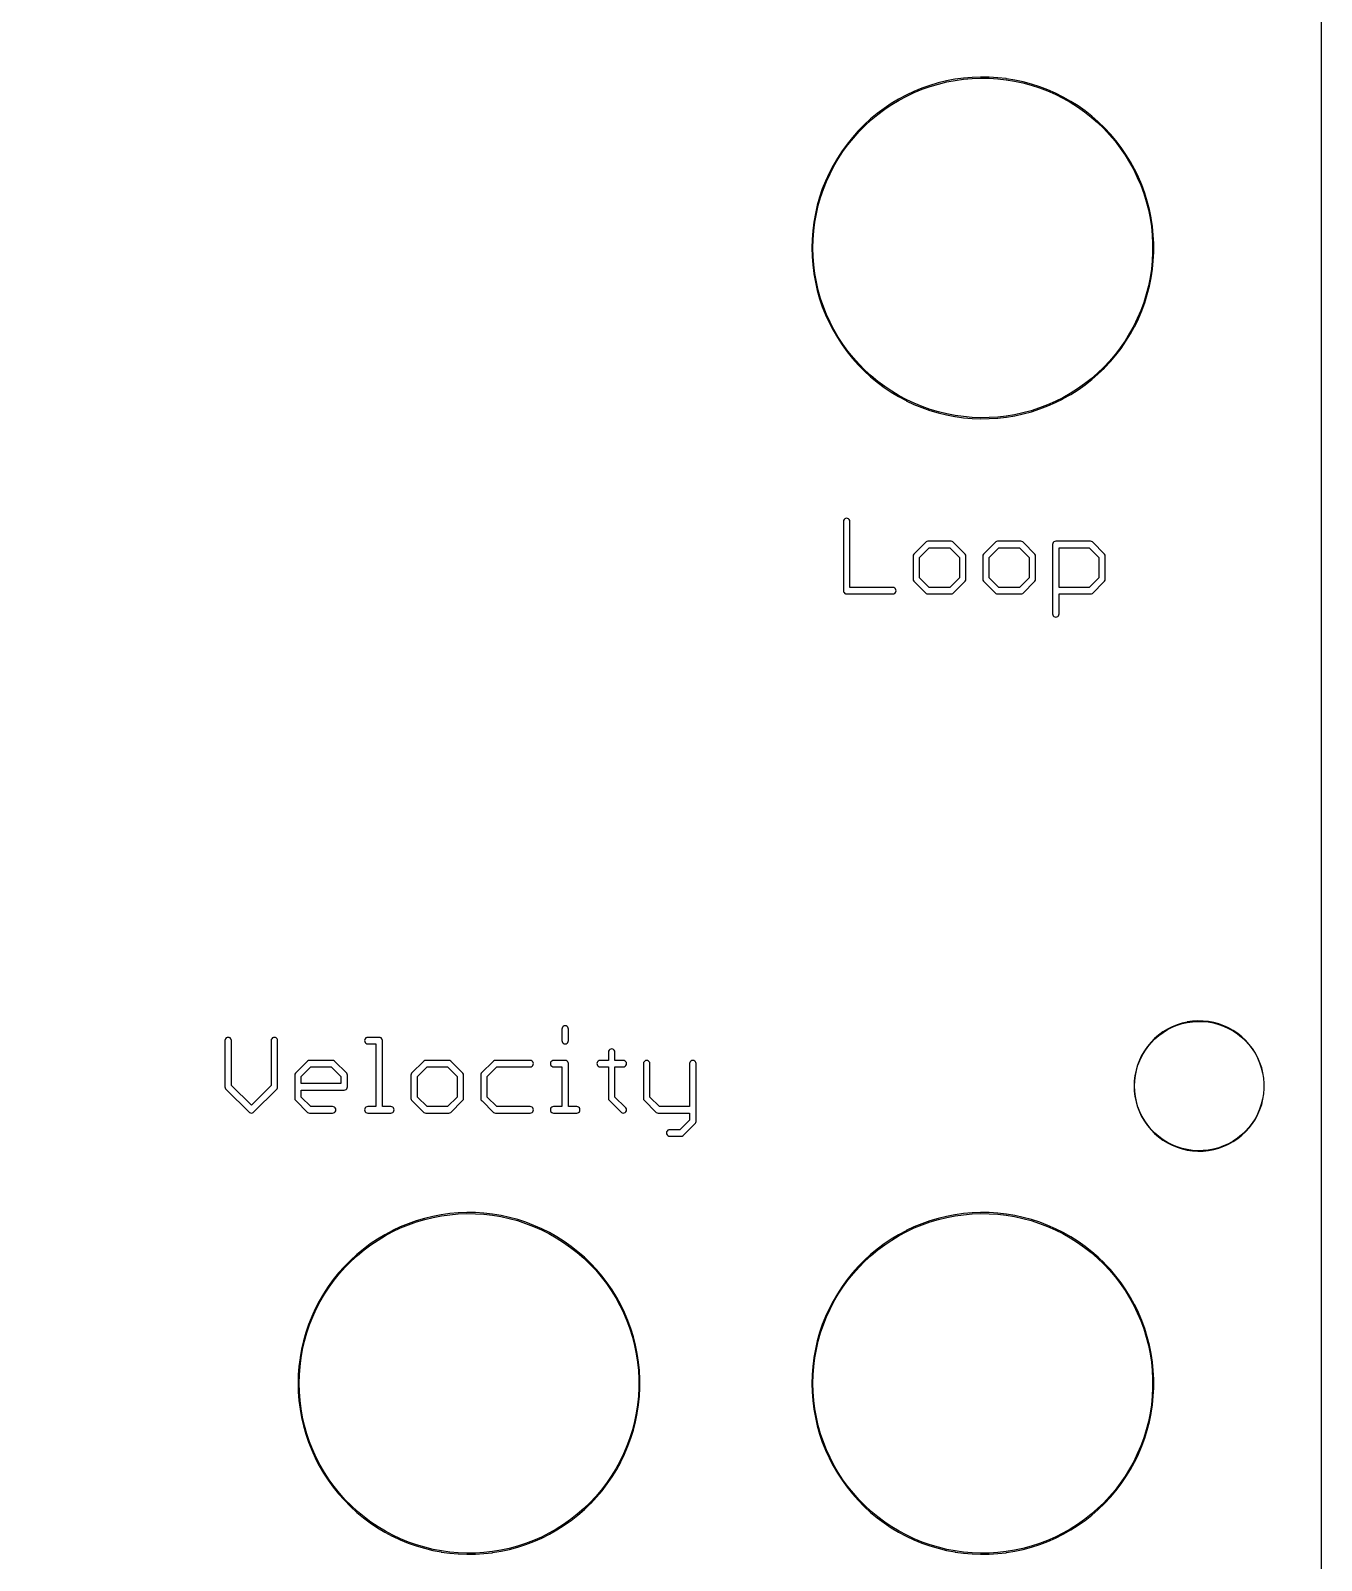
# Model space of a CAD drawing. Extents: x 7 to 68, y 0 to 129.
# Drawn here: x 37.59 to 67.9, y 31.29 to 67.22 of the extents above; entities that cross this region are included whole.
import ezdxf

# ---------------------------------------------------------------- set-up
doc = ezdxf.new("R2010")
doc.units = 0

msp = doc.modelspace()

# ---------------------------------------------------------------- linework, layer by layer
at = {"color": 5, "true_color": 0x0000ff}
msp.add_polyline3d([(67.89673, 0.3175, 0), (67.89673, 128.81863, 0), (7.27709, 128.81863, 0), (7.27709, 0.3175, 0), (67.89673, 0.3175, 0)], close=True, dxfattribs=at)
at = {"color": 34, "true_color": 0x008000}
for points in [[(7.2771, 0.3175, 0), (67.89674, 0.3175, 0), (67.89674, 128.81864, 0), (7.2771, 128.81864, 0), (7.2771, 0.3175, 0)], [(59.69508, 66.12381, 0), (59.49441, 66.10603, 0), (59.29629, 66.07809, 0), (59.29237, 66.07747, 0), (59.09425, 66.03937, 0), (58.89867, 65.99111, 0), (58.70563, 65.93523, 0), (58.51767, 65.86919, 0), (58.32971, 65.79299, 0), (58.14937, 65.70663, 0), (58.14583, 65.70483, 0), (57.96803, 65.61085, 0), (57.79531, 65.50671, 0), (57.62767, 65.39494, 0), (57.46765, 65.27303, 0), (57.31271, 65.14603, 0), (57.16285, 65.00887, 0), (57.16004, 65.00606, 0), (57.02034, 64.86382, 0), (56.88572, 64.71396, 0), (56.75872, 64.55647, 0), (56.64188, 64.39391, 0), (56.53266, 64.22628, 0), (56.43106, 64.05356, 0), (56.33708, 63.87322, 0), (56.33528, 63.86968, 0), (56.254, 63.6868, 0), (56.1778, 63.50138, 0), (56.1143, 63.31088, 0), (56.05842, 63.11784, 0), (56.01524, 62.92226, 0), (55.97968, 62.72414, 0), (55.97906, 62.72022, 0), (55.95365, 62.51955, 0), (55.93841, 62.3189, 0), (55.93333, 62.11824, 0), (55.93841, 61.91757, 0), (55.95365, 61.71692, 0), (55.97906, 61.51626, 0), (55.97968, 61.51233, 0), (56.01524, 61.31421, 0), (56.05842, 61.11863, 0), (56.1143, 60.92559, 0), (56.1778, 60.73509, 0), (56.254, 60.54967, 0), (56.33528, 60.36679, 0), (56.33708, 60.36325, 0), (56.43106, 60.18291, 0), (56.53266, 60.01019, 0), (56.64188, 59.84255, 0), (56.75872, 59.67999, 0), (56.88572, 59.52251, 0), (57.02034, 59.37265, 0), (57.16004, 59.23041, 0), (57.16285, 59.2276, 0), (57.31271, 59.09044, 0), (57.46765, 58.96344, 0), (57.62767, 58.84152, 0), (57.79531, 58.72976, 0), (57.96803, 58.62562, 0), (58.14583, 58.53164, 0), (58.14937, 58.52984, 0), (58.32971, 58.44348, 0), (58.51767, 58.36728, 0), (58.70563, 58.30124, 0), (58.89867, 58.24536, 0), (59.09425, 58.1971, 0), (59.29237, 58.159, 0), (59.29629, 58.15837, 0), (59.49441, 58.13043, 0), (59.69508, 58.11266, 0), (59.89574, 58.10504, 0), (60.0964, 58.10757, 0), (60.29705, 58.12027, 0), (60.49772, 58.14314, 0), (60.50164, 58.14376, 0), (60.69976, 58.17678, 0), (60.89534, 58.21996, 0), (61.09092, 58.27076, 0), (61.28142, 58.33426, 0), (61.46938, 58.40538, 0), (61.6548, 58.48666, 0), (61.8326, 58.57556, 0), (61.83614, 58.57736, 0), (62.0114, 58.67642, 0), (62.18158, 58.78564, 0), (62.34668, 58.90248, 0), (62.50416, 59.0244, 0), (62.65656, 59.15648, 0), (62.80134, 59.29618, 0), (62.80415, 59.29899, 0), (62.94131, 59.44631, 0), (63.07085, 59.59871, 0), (63.19277, 59.75873, 0), (63.30707, 59.92383, 0), (63.41375, 60.09655, 0), (63.51027, 60.27181, 0), (63.51207, 60.27535, 0), (63.59843, 60.45569, 0), (63.67717, 60.64111, 0), (63.74829, 60.83161, 0), (63.80671, 61.02211, 0), (63.85751, 61.21769, 0), (63.89815, 61.41327, 0), (63.89878, 61.4172, 0), (63.92926, 61.61785, 0), (63.94958, 61.81598, 0), (63.95974, 62.01664, 0), (63.95974, 62.21984, 0), (63.94958, 62.4205, 0), (63.92926, 62.61862, 0), (63.89878, 62.81927, 0), (63.89815, 62.8232, 0), (63.85751, 63.01878, 0), (63.80671, 63.21436, 0), (63.74829, 63.40486, 0), (63.67717, 63.59536, 0), (63.59843, 63.78078, 0), (63.51207, 63.96112, 0), (63.51027, 63.96466, 0), (63.41375, 64.13992, 0), (63.30707, 64.31264, 0), (63.19277, 64.47774, 0), (63.07085, 64.63776, 0), (62.94131, 64.79016, 0), (62.80415, 64.93747, 0), (62.80134, 64.94029, 0), (62.65656, 65.07998, 0), (62.50416, 65.21207, 0), (62.34668, 65.33399, 0), (62.18158, 65.45083, 0), (62.0114, 65.56005, 0), (61.83614, 65.65911, 0), (61.8326, 65.66091, 0), (61.6548, 65.74981, 0), (61.46938, 65.83109, 0), (61.28142, 65.90221, 0), (61.09092, 65.96571, 0), (60.89534, 66.01651, 0), (60.69976, 66.05969, 0), (60.50164, 66.09271, 0), (60.49772, 66.09332, 0), (60.29705, 66.11619, 0), (60.0964, 66.1289, 0), (59.89574, 66.13144, 0), (59.69508, 66.12381, 0)], [(60.29705, 58.14568, 0), (60.0964, 58.13298, 0), (59.89574, 58.13044, 0), (59.69508, 58.13806, 0), (59.49441, 58.15584, 0), (59.29874, 58.18343, 0), (59.1021, 58.22125, 0), (58.90652, 58.26951, 0), (58.71348, 58.32539, 0), (58.52552, 58.39143, 0), (58.33756, 58.46763, 0), (58.15865, 58.5533, 0), (57.98296, 58.64617, 0), (57.81024, 58.75031, 0), (57.6426, 58.86207, 0), (57.48258, 58.98399, 0), (57.32764, 59.11099, 0), (57.17828, 59.2477, 0), (57.04089, 59.38758, 0), (56.90627, 59.53744, 0), (56.77927, 59.69492, 0), (56.66243, 59.85748, 0), (56.55321, 60.02512, 0), (56.45161, 60.19784, 0), (56.35917, 60.37522, 0), (56.27815, 60.55752, 0), (56.20195, 60.74294, 0), (56.13845, 60.93344, 0), (56.08257, 61.12648, 0), (56.03939, 61.32206, 0), (56.00428, 61.51765, 0), (55.97906, 61.71692, 0), (55.96382, 61.91757, 0), (55.95874, 62.11824, 0), (55.96382, 62.3189, 0), (55.97906, 62.51955, 0), (56.00428, 62.7188, 0), (56.03939, 62.91441, 0), (56.08257, 63.10999, 0), (56.13845, 63.30303, 0), (56.20195, 63.49353, 0), (56.27815, 63.67895, 0), (56.35917, 63.86125, 0), (56.45161, 64.03863, 0), (56.55321, 64.21135, 0), (56.66243, 64.37899, 0), (56.77927, 64.54155, 0), (56.90627, 64.69902, 0), (57.04089, 64.84889, 0), (57.17828, 64.98877, 0), (57.32764, 65.12548, 0), (57.48258, 65.25248, 0), (57.6426, 65.37439, 0), (57.81024, 65.48616, 0), (57.98296, 65.5903, 0), (58.15865, 65.68317, 0), (58.33756, 65.76884, 0), (58.52552, 65.84504, 0), (58.71348, 65.91108, 0), (58.90652, 65.96696, 0), (59.1021, 66.01522, 0), (59.29894, 66.05307, 0), (59.49441, 66.08064, 0), (59.69508, 66.09841, 0), (59.89574, 66.10603, 0), (60.0964, 66.1035, 0), (60.29705, 66.0908, 0), (60.49725, 66.06798, 0), (60.69191, 66.03554, 0), (60.88749, 65.99236, 0), (61.08307, 65.94156, 0), (61.27357, 65.87806, 0), (61.46153, 65.80694, 0), (61.64695, 65.72566, 0), (61.82182, 65.63821, 0), (61.99647, 65.5395, 0), (62.16665, 65.43028, 0), (62.33175, 65.31344, 0), (62.48923, 65.19152, 0), (62.64163, 65.05943, 0), (62.7845, 64.92158, 0), (62.92076, 64.77522, 0), (63.0503, 64.62282, 0), (63.17222, 64.46281, 0), (63.28652, 64.2977, 0), (63.3932, 64.12499, 0), (63.48892, 63.95119, 0), (63.57428, 63.77293, 0), (63.65302, 63.58751, 0), (63.72414, 63.39701, 0), (63.78256, 63.20651, 0), (63.83336, 63.01093, 0), (63.87391, 62.81579, 0), (63.90385, 62.61862, 0), (63.92417, 62.4205, 0), (63.93433, 62.21984, 0), (63.93433, 62.01664, 0), (63.92417, 61.81598, 0), (63.90385, 61.61785, 0), (63.87391, 61.42068, 0), (63.83336, 61.22554, 0), (63.78256, 61.02996, 0), (63.72414, 60.83946, 0), (63.65302, 60.64896, 0), (63.57428, 60.46354, 0), (63.48892, 60.28528, 0), (63.3932, 60.11148, 0), (63.28652, 59.93876, 0), (63.17222, 59.77366, 0), (63.0503, 59.61364, 0), (62.92076, 59.46124, 0), (62.7845, 59.31489, 0), (62.64163, 59.17703, 0), (62.48923, 59.04495, 0), (62.33175, 58.92303, 0), (62.16665, 58.80619, 0), (61.99647, 58.69697, 0), (61.82167, 58.59817, 0), (61.64695, 58.51081, 0), (61.46153, 58.42953, 0), (61.27357, 58.35841, 0), (61.08307, 58.29491, 0), (60.88749, 58.24411, 0), (60.69191, 58.20093, 0), (60.49725, 58.16849, 0), (60.29705, 58.14568, 0)], [(57.83326, 53.99024, 0), (57.8568, 53.99396, 0), (57.87804, 54.00479, 0), (57.8949, 54.02165, 0), (57.90573, 54.04289, 0), (57.90946, 54.06644, 0), (57.90573, 54.08998, 0), (57.8949, 54.11122, 0), (57.87804, 54.12808, 0), (57.8568, 54.13891, 0), (57.83326, 54.14264, 0), (56.82487, 54.14264, 0), (56.82487, 55.69204, 0), (56.82115, 55.71558, 0), (56.81032, 55.73682, 0), (56.79346, 55.75368, 0), (56.77222, 55.76451, 0), (56.74867, 55.76824, 0), (56.72513, 55.76451, 0), (56.70389, 55.75368, 0), (56.68703, 55.73682, 0), (56.6762, 55.71558, 0), (56.67247, 55.69204, 0), (56.67247, 54.06644, 0), (56.6762, 54.04289, 0), (56.68703, 54.02165, 0), (56.70389, 54.00479, 0), (56.72513, 53.99396, 0), (56.74867, 53.99024, 0), (57.83326, 53.99024, 0)], [(58.65876, 55.22722, 0), (58.63521, 55.22349, 0), (58.61397, 55.21266, 0), (58.32533, 54.92402, 0), (58.3145, 54.90278, 0), (58.31078, 54.87924, 0), (58.31078, 54.33568, 0), (58.3145, 54.31213, 0), (58.32533, 54.29089, 0), (58.34219, 54.27403, 0), (58.61397, 54.00479, 0), (58.63521, 53.99396, 0), (58.65876, 53.99024, 0), (59.19978, 53.99024, 0), (59.22332, 53.99396, 0), (59.24456, 54.00479, 0), (59.51634, 54.27403, 0), (59.5332, 54.29089, 0), (59.54403, 54.31213, 0), (59.54776, 54.33568, 0), (59.54776, 54.87924, 0), (59.54403, 54.90278, 0), (59.5332, 54.92402, 0), (59.24456, 55.21266, 0), (59.22332, 55.22349, 0), (59.19978, 55.22722, 0), (58.65876, 55.22722, 0)], [(59.16969, 54.14264, 0), (58.68884, 54.14264, 0), (58.46318, 54.36619, 0), (58.46318, 54.84901, 0), (58.68899, 55.07482, 0), (59.16954, 55.07482, 0), (59.39536, 54.849, 0), (59.39536, 54.3662, 0), (59.16969, 54.14264, 0)], [(61.16896, 54.29089, 0), (61.17979, 54.31213, 0), (61.18352, 54.33568, 0), (61.18352, 54.87924, 0), (61.17979, 54.90278, 0), (61.16896, 54.92402, 0), (60.89972, 55.1958, 0), (60.88286, 55.21266, 0), (60.86162, 55.22349, 0), (60.83808, 55.22722, 0), (60.29452, 55.22722, 0), (60.27097, 55.22349, 0), (60.24973, 55.21266, 0), (59.96109, 54.92402, 0), (59.95026, 54.90278, 0), (59.94654, 54.87924, 0), (59.94654, 54.33568, 0), (59.95026, 54.31213, 0), (59.96109, 54.29089, 0), (59.97795, 54.27403, 0), (60.24973, 54.00479, 0), (60.27097, 53.99396, 0), (60.29452, 53.99024, 0), (60.83808, 53.99024, 0), (60.86162, 53.99396, 0), (60.88286, 54.00479, 0), (61.16896, 54.29089, 0)], [(60.80785, 54.14264, 0), (60.3246, 54.14264, 0), (60.09894, 54.36619, 0), (60.09894, 54.84901, 0), (60.32475, 55.07482, 0), (60.80755, 55.07482, 0), (61.03112, 54.84914, 0), (61.03112, 54.36591, 0), (60.80785, 54.14264, 0)], [(62.49738, 53.99396, 0), (62.51862, 54.00479, 0), (62.7904, 54.27403, 0), (62.80726, 54.29089, 0), (62.81809, 54.31213, 0), (62.82181, 54.33568, 0), (62.82181, 54.87924, 0), (62.81809, 54.90278, 0), (62.80726, 54.92402, 0), (62.51862, 55.21266, 0), (62.49738, 55.22349, 0), (62.47384, 55.22722, 0), (61.66103, 55.22722, 0), (61.63749, 55.22349, 0), (61.61625, 55.21266, 0), (61.59939, 55.1958, 0), (61.58856, 55.17456, 0), (61.58483, 55.15102, 0), (61.58483, 53.52288, 0), (61.58856, 53.49933, 0), (61.59939, 53.47809, 0), (61.61625, 53.46123, 0), (61.63749, 53.4504, 0), (61.66103, 53.44668, 0), (61.68458, 53.4504, 0), (61.70582, 53.46123, 0), (61.72268, 53.47809, 0), (61.73351, 53.49933, 0), (61.73723, 53.52288, 0), (61.73723, 53.99024, 0), (62.47384, 53.99024, 0), (62.49738, 53.99396, 0)], [(62.44375, 54.14264, 0), (61.73723, 54.14264, 0), (61.73723, 55.07482, 0), (62.4436, 55.07482, 0), (62.66941, 54.84901, 0), (62.66941, 54.36619, 0), (62.44375, 54.14264, 0)], [(50.13959, 43.42384, 0), (50.16314, 43.42756, 0), (50.18438, 43.43839, 0), (50.20124, 43.45525, 0), (50.21207, 43.47649, 0), (50.21579, 43.50004, 0), (50.21579, 43.77182, 0), (50.21207, 43.79536, 0), (50.20124, 43.8166, 0), (50.18438, 43.83346, 0), (50.16314, 43.84429, 0), (50.13959, 43.84802, 0), (50.11605, 43.84429, 0), (50.09481, 43.83346, 0), (50.07795, 43.8166, 0), (50.06712, 43.79536, 0), (50.06339, 43.77182, 0), (50.06339, 43.50004, 0), (50.06712, 43.47649, 0), (50.07795, 43.45525, 0), (50.09481, 43.43839, 0), (50.11605, 43.42756, 0), (50.13959, 43.42384, 0)], [(64.87159, 43.9547, 0), (64.74714, 43.93692, 0), (64.74557, 43.93667, 0), (64.62618, 43.90873, 0), (64.50681, 43.87063, 0), (64.39251, 43.82491, 0), (64.28075, 43.76903, 0), (64.27933, 43.7683, 0), (64.17265, 43.70226, 0), (64.07359, 43.6286, 0), (63.97961, 43.54732, 0), (63.97849, 43.5462, 0), (63.89213, 43.4573, 0), (63.81085, 43.36078, 0), (63.73973, 43.25918, 0), (63.67623, 43.1525, 0), (63.6755, 43.15108, 0), (63.62216, 43.03932, 0), (63.57898, 42.92248, 0), (63.54342, 42.8031, 0), (63.51802, 42.68118, 0), (63.51778, 42.67961, 0), (63.50254, 42.5577, 0), (63.49746, 42.43324, 0), (63.50254, 42.30878, 0), (63.51778, 42.18686, 0), (63.51802, 42.18529, 0), (63.54342, 42.06337, 0), (63.57898, 41.94399, 0), (63.62216, 41.82715, 0), (63.6755, 41.71539, 0), (63.67623, 41.71397, 0), (63.73973, 41.60729, 0), (63.81085, 41.50569, 0), (63.89213, 41.40917, 0), (63.97849, 41.32027, 0), (63.97961, 41.31915, 0), (64.07359, 41.23787, 0), (64.17265, 41.1642, 0), (64.27933, 41.09817, 0), (64.28075, 41.09744, 0), (64.39251, 41.04155, 0), (64.50681, 40.99584, 0), (64.62618, 40.95774, 0), (64.74557, 40.9298, 0), (64.74714, 40.92955, 0), (64.87159, 40.91178, 0), (64.99606, 40.90415, 0), (65.12052, 40.9067, 0), (65.24244, 40.91939, 0), (65.244, 40.91964, 0), (65.36846, 40.9425, 0), (65.48784, 40.97552, 0), (65.60468, 41.0187, 0), (65.71644, 41.0695, 0), (65.71786, 41.07023, 0), (65.82707, 41.13118, 0), (65.93122, 41.19977, 0), (66.02773, 41.2785, 0), (66.11918, 41.36233, 0), (66.1203, 41.36345, 0), (66.20158, 41.45489, 0), (66.27778, 41.55395, 0), (66.34636, 41.65809, 0), (66.40478, 41.76985, 0), (66.40551, 41.77127, 0), (66.45377, 41.88557, 0), (66.49441, 42.00241, 0), (66.52489, 42.12179, 0), (66.54521, 42.24625, 0), (66.54546, 42.24782, 0), (66.55562, 42.37228, 0), (66.55562, 42.4942, 0), (66.54546, 42.61866, 0), (66.54521, 42.62022, 0), (66.52489, 42.74468, 0), (66.49441, 42.86406, 0), (66.45377, 42.9809, 0), (66.40551, 43.0952, 0), (66.40478, 43.09662, 0), (66.34636, 43.20838, 0), (66.27778, 43.31252, 0), (66.20158, 43.41158, 0), (66.1203, 43.50302, 0), (66.11918, 43.50414, 0), (66.02773, 43.58796, 0), (65.93122, 43.6667, 0), (65.82707, 43.73528, 0), (65.71786, 43.79624, 0), (65.71644, 43.79697, 0), (65.60468, 43.84777, 0), (65.48784, 43.89095, 0), (65.36846, 43.92397, 0), (65.244, 43.94683, 0), (65.24244, 43.94708, 0), (65.12052, 43.95977, 0), (64.99606, 43.96232, 0), (64.87159, 43.9547, 0)], [(65.24183, 40.92949, 0), (65.12052, 40.91686, 0), (64.99606, 40.91431, 0), (64.87159, 40.92194, 0), (64.74851, 40.93951, 0), (64.62932, 40.96741, 0), (64.50994, 41.00551, 0), (64.39564, 41.05122, 0), (64.28513, 41.10648, 0), (64.17861, 41.17242, 0), (64.07956, 41.24608, 0), (63.98578, 41.32719, 0), (63.90034, 41.41514, 0), (63.81906, 41.51166, 0), (63.74794, 41.61325, 0), (63.6847, 41.7195, 0), (63.63183, 41.83028, 0), (63.58865, 41.94712, 0), (63.55309, 42.0665, 0), (63.52783, 42.18776, 0), (63.5127, 42.30878, 0), (63.50762, 42.43324, 0), (63.5127, 42.5577, 0), (63.52783, 42.67871, 0), (63.55309, 42.79997, 0), (63.58865, 42.91935, 0), (63.63183, 43.03619, 0), (63.6847, 43.14697, 0), (63.74794, 43.25321, 0), (63.81906, 43.35481, 0), (63.90034, 43.45133, 0), (63.98578, 43.53928, 0), (64.07956, 43.62039, 0), (64.17861, 43.69405, 0), (64.28513, 43.75999, 0), (64.39564, 43.81524, 0), (64.50994, 43.86096, 0), (64.62932, 43.89906, 0), (64.74851, 43.92696, 0), (64.87159, 43.94454, 0), (64.99606, 43.95216, 0), (65.12052, 43.94962, 0), (65.24183, 43.93698, 0), (65.36533, 43.9143, 0), (65.48471, 43.88128, 0), (65.60155, 43.8381, 0), (65.71271, 43.78757, 0), (65.82111, 43.72707, 0), (65.92525, 43.65849, 0), (66.02177, 43.57975, 0), (66.11253, 43.49655, 0), (66.19337, 43.40561, 0), (66.26957, 43.30655, 0), (66.33815, 43.20241, 0), (66.39589, 43.09195, 0), (66.4441, 42.97777, 0), (66.48474, 42.86093, 0), (66.51522, 42.74155, 0), (66.5353, 42.61858, 0), (66.54545, 42.4942, 0), (66.54545, 42.37228, 0), (66.53529, 42.24782, 0), (66.51522, 42.12492, 0), (66.48474, 42.00554, 0), (66.4441, 41.8887, 0), (66.39589, 41.77452, 0), (66.33815, 41.66406, 0), (66.26957, 41.55992, 0), (66.19337, 41.46085, 0), (66.11253, 41.36992, 0), (66.02177, 41.28672, 0), (65.92525, 41.20798, 0), (65.82111, 41.1394, 0), (65.71271, 41.0789, 0), (65.60155, 41.02837, 0), (65.48471, 40.98519, 0), (65.36533, 40.95217, 0), (65.24183, 40.92949, 0)], [(43.37372, 42.37067, 0), (43.38455, 42.39191, 0), (43.38828, 42.41546, 0), (43.38828, 43.50004, 0), (43.38455, 43.52358, 0), (43.37372, 43.54482, 0), (43.35686, 43.56168, 0), (43.33562, 43.57251, 0), (43.31208, 43.57624, 0), (43.28853, 43.57251, 0), (43.26729, 43.56168, 0), (43.25043, 43.54482, 0), (43.2396, 43.52358, 0), (43.23588, 43.50004, 0), (43.23588, 42.44569, 0), (42.77095, 41.98076, 0), (42.3037, 42.44583, 0), (42.3037, 43.50004, 0), (42.29997, 43.52358, 0), (42.28914, 43.54482, 0), (42.27228, 43.56168, 0), (42.25104, 43.57251, 0), (42.2275, 43.57624, 0), (42.20395, 43.57251, 0), (42.18271, 43.56168, 0), (42.16585, 43.54482, 0), (42.15502, 43.52358, 0), (42.1513, 43.50004, 0), (42.1513, 42.41546, 0), (42.15502, 42.39191, 0), (42.16585, 42.37067, 0), (42.18271, 42.35381, 0), (42.72627, 41.81279, 0), (42.74751, 41.80196, 0), (42.77106, 41.79824, 0), (42.7946, 41.80196, 0), (42.81584, 41.81279, 0), (43.37372, 42.37067, 0)], [(45.5041, 43.57624, 0), (45.48055, 43.57251, 0), (45.45931, 43.56168, 0), (45.44245, 43.54482, 0), (45.43162, 43.52358, 0), (45.4279, 43.50004, 0), (45.43162, 43.47649, 0), (45.44245, 43.45525, 0), (45.45931, 43.43839, 0), (45.48055, 43.42756, 0), (45.5041, 43.42384, 0), (45.69714, 43.42384, 0), (45.69714, 41.95064, 0), (45.5041, 41.95064, 0), (45.48055, 41.94691, 0), (45.45931, 41.93607, 0), (45.44245, 41.91922, 0), (45.43162, 41.89797, 0), (45.4279, 41.87444, 0), (45.43162, 41.85089, 0), (45.44245, 41.82965, 0), (45.45931, 41.81279, 0), (45.48055, 41.80196, 0), (45.5041, 41.79824, 0), (46.04512, 41.79824, 0), (46.06866, 41.80196, 0), (46.0899, 41.81279, 0), (46.10676, 41.82965, 0), (46.11759, 41.85089, 0), (46.12132, 41.87444, 0), (46.11759, 41.89797, 0), (46.10676, 41.91922, 0), (46.0899, 41.93607, 0), (46.06866, 41.94691, 0), (46.04512, 41.95064, 0), (45.84954, 41.95064, 0), (45.84954, 43.50004, 0), (45.84581, 43.52358, 0), (45.83498, 43.54482, 0), (45.81812, 43.56168, 0), (45.79688, 43.57251, 0), (45.77334, 43.57624, 0), (45.5041, 43.57624, 0)], [(51.50357, 41.79824, 0), (51.52712, 41.80196, 0), (51.54836, 41.81279, 0), (51.56522, 41.82965, 0), (51.57605, 41.85089, 0), (51.57977, 41.87444, 0), (51.57605, 41.89797, 0), (51.56522, 41.91922, 0), (51.54836, 41.93607, 0), (51.30799, 42.1742, 0), (51.30799, 42.88281, 0), (51.50357, 42.88281, 0), (51.52712, 42.88654, 0), (51.54836, 42.89737, 0), (51.56522, 42.91423, 0), (51.57605, 42.93547, 0), (51.57977, 42.95901, 0), (51.57605, 42.98256, 0), (51.56522, 43.0038, 0), (51.54836, 43.02066, 0), (51.52712, 43.03149, 0), (51.50357, 43.03522, 0), (51.30799, 43.03522, 0), (51.30799, 43.22826, 0), (51.30427, 43.2518, 0), (51.29344, 43.27304, 0), (51.27658, 43.2899, 0), (51.25534, 43.30073, 0), (51.23179, 43.30446, 0), (51.20825, 43.30073, 0), (51.18701, 43.2899, 0), (51.17015, 43.27304, 0), (51.15932, 43.2518, 0), (51.15559, 43.22826, 0), (51.15559, 43.03522, 0), (50.96001, 43.03522, 0), (50.93647, 43.03149, 0), (50.91523, 43.02066, 0), (50.89837, 43.0038, 0), (50.88754, 42.98256, 0), (50.88381, 42.95901, 0), (50.88754, 42.93547, 0), (50.89837, 42.91423, 0), (50.91523, 42.89737, 0), (50.93647, 42.88654, 0), (50.96001, 42.88281, 0), (51.15559, 42.88281, 0), (51.15559, 42.14368, 0), (51.15932, 42.12013, 0), (51.17015, 42.09889, 0), (51.18701, 42.08203, 0), (51.45879, 41.81279, 0), (51.48003, 41.80196, 0), (51.50357, 41.79824, 0)], [(44.97392, 42.34298, 0), (44.99516, 42.35381, 0), (45.01202, 42.37067, 0), (45.02285, 42.39191, 0), (45.02658, 42.41546, 0), (45.02658, 42.68724, 0), (45.02285, 42.71078, 0), (45.01202, 42.73202, 0), (44.72338, 43.02066, 0), (44.70214, 43.03149, 0), (44.6786, 43.03522, 0), (44.13758, 43.03522, 0), (44.11403, 43.03149, 0), (44.09279, 43.02066, 0), (43.80415, 42.73202, 0), (43.79332, 42.71078, 0), (43.7896, 42.68724, 0), (43.7896, 42.14368, 0), (43.79332, 42.12013, 0), (43.80415, 42.09889, 0), (43.82101, 42.08203, 0), (44.09279, 41.81279, 0), (44.11403, 41.80196, 0), (44.13758, 41.79824, 0), (44.6786, 41.79824, 0), (44.70214, 41.80196, 0), (44.72338, 41.81279, 0), (44.74024, 41.82965, 0), (44.75107, 41.85089, 0), (44.7548, 41.87444, 0), (44.75107, 41.89797, 0), (44.74024, 41.91922, 0), (44.72338, 41.93607, 0), (44.70214, 41.94691, 0), (44.6786, 41.95064, 0), (44.16765, 41.95064, 0), (43.942, 42.17419, 0), (43.942, 42.33926, 0), (44.95038, 42.33926, 0), (44.97392, 42.34298, 0)], [(44.87418, 42.49166, 0), (43.942, 42.49166, 0), (43.942, 42.65701, 0), (44.1678, 42.88281, 0), (44.64837, 42.88281, 0), (44.87418, 42.657, 0), (44.87418, 42.49166, 0)], [(46.86554, 43.03522, 0), (46.84199, 43.03149, 0), (46.82075, 43.02066, 0), (46.53211, 42.73202, 0), (46.52128, 42.71078, 0), (46.51756, 42.68724, 0), (46.51756, 42.14368, 0), (46.52128, 42.12013, 0), (46.53211, 42.09889, 0), (46.54897, 42.08203, 0), (46.82075, 41.81279, 0), (46.84199, 41.80196, 0), (46.86554, 41.79824, 0), (47.40656, 41.79824, 0), (47.4301, 41.80196, 0), (47.45134, 41.81279, 0), (47.72312, 42.08203, 0), (47.73998, 42.09889, 0), (47.75081, 42.12013, 0), (47.75454, 42.14368, 0), (47.75454, 42.68724, 0), (47.75081, 42.71078, 0), (47.73998, 42.73202, 0), (47.45134, 43.02066, 0), (47.4301, 43.03149, 0), (47.40656, 43.03522, 0), (46.86554, 43.03522, 0)], [(47.37648, 41.95064, 0), (46.89561, 41.95064, 0), (46.66996, 42.17419, 0), (46.66996, 42.65701, 0), (46.89576, 42.88281, 0), (47.37633, 42.88281, 0), (47.60214, 42.657, 0), (47.60214, 42.1742, 0), (47.37648, 41.95064, 0)], [(49.31664, 41.79824, 0), (49.34018, 41.80196, 0), (49.36142, 41.81279, 0), (49.37828, 41.82965, 0), (49.38911, 41.85089, 0), (49.39284, 41.87444, 0), (49.38911, 41.89797, 0), (49.37828, 41.91922, 0), (49.36142, 41.93607, 0), (49.34018, 41.94691, 0), (49.31664, 41.95064, 0), (48.53391, 41.95064, 0), (48.30826, 42.17419, 0), (48.30826, 42.65701, 0), (48.53406, 42.88281, 0), (49.31664, 42.88281, 0), (49.34018, 42.88654, 0), (49.36142, 42.89737, 0), (49.37828, 42.91423, 0), (49.38911, 42.93547, 0), (49.39284, 42.95901, 0), (49.38911, 42.98256, 0), (49.37828, 43.0038, 0), (49.36142, 43.02066, 0), (49.34018, 43.03149, 0), (49.31664, 43.03522, 0), (48.50384, 43.03522, 0), (48.48029, 43.03149, 0), (48.45905, 43.02066, 0), (48.17041, 42.73202, 0), (48.15958, 42.71078, 0), (48.15586, 42.68724, 0), (48.15586, 42.14368, 0), (48.15958, 42.12013, 0), (48.17041, 42.09889, 0), (48.18727, 42.08203, 0), (48.45905, 41.81279, 0), (48.48029, 41.80196, 0), (48.50384, 41.79824, 0), (49.31664, 41.79824, 0)], [(49.86782, 43.03522, 0), (49.84427, 43.03149, 0), (49.82303, 43.02066, 0), (49.80617, 43.0038, 0), (49.79534, 42.98256, 0), (49.79162, 42.95901, 0), (49.79534, 42.93547, 0), (49.80617, 42.91423, 0), (49.82303, 42.89737, 0), (49.84427, 42.88654, 0), (49.86782, 42.88281, 0), (50.06339, 42.88281, 0), (50.06339, 41.95064, 0), (49.86782, 41.95064, 0), (49.84427, 41.94691, 0), (49.82303, 41.93607, 0), (49.80617, 41.91922, 0), (49.79534, 41.89797, 0), (49.79162, 41.87444, 0), (49.79534, 41.85089, 0), (49.80617, 41.82965, 0), (49.82303, 41.81279, 0), (49.84427, 41.80196, 0), (49.86782, 41.79824, 0), (50.41137, 41.79824, 0), (50.43492, 41.80196, 0), (50.45616, 41.81279, 0), (50.47302, 41.82965, 0), (50.48385, 41.85089, 0), (50.48757, 41.87444, 0), (50.48385, 41.89797, 0), (50.47302, 41.91922, 0), (50.45616, 41.93607, 0), (50.43492, 41.94691, 0), (50.41137, 41.95064, 0), (50.21579, 41.95064, 0), (50.21579, 42.95901, 0), (50.21207, 42.98256, 0), (50.20124, 43.0038, 0), (50.18438, 43.02066, 0), (50.16314, 43.03149, 0), (50.13959, 43.03522, 0), (49.86782, 43.03522, 0)], [(53.19844, 41.55787, 0), (53.20927, 41.57911, 0), (53.213, 41.60264, 0), (53.213, 42.95901, 0), (53.20927, 42.98256, 0), (53.19844, 43.0038, 0), (53.18158, 43.02066, 0), (53.16034, 43.03149, 0), (53.1368, 43.03522, 0), (53.11325, 43.03149, 0), (53.09201, 43.02066, 0), (53.07515, 43.0038, 0), (53.06432, 42.98256, 0), (53.0606, 42.95901, 0), (53.0606, 41.95064, 0), (52.35168, 41.95064, 0), (52.12842, 42.1739, 0), (52.12842, 42.95901, 0), (52.12469, 42.98256, 0), (52.11386, 43.0038, 0), (52.097, 43.02066, 0), (52.07576, 43.03149, 0), (52.05222, 43.03522, 0), (52.02867, 43.03149, 0), (52.00743, 43.02066, 0), (51.99057, 43.0038, 0), (51.97974, 42.98256, 0), (51.97602, 42.95901, 0), (51.97602, 42.14368, 0), (51.97974, 42.12013, 0), (51.99057, 42.09889, 0), (52.27667, 41.81279, 0), (52.29791, 41.80196, 0), (52.32145, 41.79824, 0), (53.0606, 41.79824, 0), (53.0606, 41.63288, 0), (52.83479, 41.40708, 0), (52.59324, 41.40708, 0), (52.56969, 41.40335, 0), (52.54845, 41.39251, 0), (52.53159, 41.37566, 0), (52.52076, 41.35441, 0), (52.51704, 41.33088, 0), (52.52076, 41.30733, 0), (52.53159, 41.28609, 0), (52.54845, 41.26923, 0), (52.56969, 41.2584, 0), (52.59324, 41.25468, 0), (52.86502, 41.25468, 0), (52.88856, 41.2584, 0), (52.9098, 41.26923, 0), (53.19844, 41.55787, 0)], [(47.63008, 39.45382, 0), (47.42941, 39.43604, 0), (47.2313, 39.40809, 0), (47.22737, 39.40747, 0), (47.02925, 39.36937, 0), (46.83367, 39.3211, 0), (46.64063, 39.26523, 0), (46.45267, 39.19919, 0), (46.26471, 39.12299, 0), (46.08437, 39.03663, 0), (46.08083, 39.03483, 0), (45.90303, 38.94084, 0), (45.73031, 38.8367, 0), (45.56267, 38.72495, 0), (45.40265, 38.60302, 0), (45.24771, 38.47603, 0), (45.09785, 38.33887, 0), (45.09504, 38.33606, 0), (44.95534, 38.19382, 0), (44.82072, 38.04396, 0), (44.69372, 37.88648, 0), (44.57688, 37.72392, 0), (44.46766, 37.55628, 0), (44.36606, 37.38356, 0), (44.27208, 37.20322, 0), (44.27028, 37.19968, 0), (44.189, 37.0168, 0), (44.1128, 36.83138, 0), (44.0493, 36.64088, 0), (43.99342, 36.44784, 0), (43.95024, 36.25226, 0), (43.91468, 36.05413, 0), (43.91406, 36.05021, 0), (43.88865, 35.84955, 0), (43.87342, 35.64889, 0), (43.86834, 35.44824, 0), (43.87342, 35.24758, 0), (43.88865, 35.0469, 0), (43.91406, 34.84625, 0), (43.91468, 34.84232, 0), (43.95024, 34.64421, 0), (43.99342, 34.44863, 0), (44.0493, 34.25559, 0), (44.1128, 34.06509, 0), (44.189, 33.87966, 0), (44.27028, 33.69679, 0), (44.27208, 33.69325, 0), (44.36606, 33.51291, 0), (44.46766, 33.34019, 0), (44.57688, 33.17255, 0), (44.69372, 33.00999, 0), (44.82072, 32.85251, 0), (44.95534, 32.70265, 0), (45.09504, 32.5604, 0), (45.09785, 32.5576, 0), (45.24771, 32.42044, 0), (45.40265, 32.29343, 0), (45.56267, 32.17152, 0), (45.73031, 32.05975, 0), (45.90303, 31.95562, 0), (46.08083, 31.86164, 0), (46.08437, 31.85984, 0), (46.26471, 31.77348, 0), (46.45267, 31.69728, 0), (46.64063, 31.63124, 0), (46.83367, 31.57536, 0), (47.02925, 31.5271, 0), (47.22737, 31.489, 0), (47.2313, 31.48838, 0), (47.42941, 31.46044, 0), (47.63008, 31.44265, 0), (47.83074, 31.43503, 0), (48.0314, 31.43757, 0), (48.23206, 31.45027, 0), (48.43272, 31.47314, 0), (48.43664, 31.47376, 0), (48.63476, 31.50678, 0), (48.83034, 31.54996, 0), (49.02592, 31.60076, 0), (49.21642, 31.66426, 0), (49.40438, 31.73538, 0), (49.5898, 31.81666, 0), (49.7676, 31.90556, 0), (49.77114, 31.90736, 0), (49.9464, 32.00642, 0), (50.11658, 32.11564, 0), (50.28168, 32.23248, 0), (50.43916, 32.3544, 0), (50.59156, 32.48648, 0), (50.73634, 32.62618, 0), (50.73915, 32.62899, 0), (50.87631, 32.77631, 0), (51.00585, 32.92871, 0), (51.12777, 33.08873, 0), (51.24207, 33.25383, 0), (51.34875, 33.42655, 0), (51.44527, 33.60181, 0), (51.44707, 33.60535, 0), (51.53343, 33.78569, 0), (51.61217, 33.97111, 0), (51.68329, 34.16161, 0), (51.74171, 34.35211, 0), (51.79251, 34.54769, 0), (51.83315, 34.74327, 0), (51.83378, 34.7472, 0), (51.86425, 34.94786, 0), (51.88457, 35.14597, 0), (51.89474, 35.34662, 0), (51.89474, 35.54983, 0), (51.88457, 35.75049, 0), (51.86425, 35.94862, 0), (51.83378, 36.14927, 0), (51.83315, 36.1532, 0), (51.79251, 36.34878, 0), (51.74171, 36.54435, 0), (51.68329, 36.73485, 0), (51.61217, 36.92536, 0), (51.53343, 37.11078, 0), (51.44707, 37.29112, 0), (51.44527, 37.29466, 0), (51.34875, 37.46992, 0), (51.24207, 37.64264, 0), (51.12777, 37.80774, 0), (51.00585, 37.96776, 0), (50.87631, 38.12016, 0), (50.73915, 38.26748, 0), (50.73634, 38.27029, 0), (50.59156, 38.40999, 0), (50.43916, 38.54207, 0), (50.28168, 38.66399, 0), (50.11658, 38.78083, 0), (49.9464, 38.89005, 0), (49.77114, 38.9891, 0), (49.7676, 38.99091, 0), (49.5898, 39.07981, 0), (49.40438, 39.16109, 0), (49.21642, 39.23221, 0), (49.02592, 39.29571, 0), (48.83034, 39.34651, 0), (48.63476, 39.38969, 0), (48.43664, 39.42271, 0), (48.43272, 39.42334, 0), (48.23206, 39.44619, 0), (48.0314, 39.4589, 0), (47.83074, 39.46143, 0), (47.63008, 39.45382, 0)], [(48.23206, 31.47567, 0), (48.0314, 31.46297, 0), (47.83074, 31.46043, 0), (47.63008, 31.46805, 0), (47.42941, 31.48584, 0), (47.23391, 31.5134, 0), (47.0371, 31.55125, 0), (46.84152, 31.59951, 0), (46.64848, 31.65539, 0), (46.46052, 31.72143, 0), (46.27256, 31.79763, 0), (46.09365, 31.8833, 0), (45.91796, 31.97617, 0), (45.74524, 32.0803, 0), (45.5776, 32.19207, 0), (45.41758, 32.31398, 0), (45.26264, 32.44099, 0), (45.11318, 32.57778, 0), (44.97589, 32.71758, 0), (44.84127, 32.86744, 0), (44.71427, 33.02492, 0), (44.59743, 33.18748, 0), (44.48821, 33.35512, 0), (44.38661, 33.52783, 0), (44.29417, 33.70522, 0), (44.21315, 33.88752, 0), (44.13695, 34.07294, 0), (44.07345, 34.26344, 0), (44.01757, 34.45648, 0), (43.97439, 34.65206, 0), (43.93928, 34.84768, 0), (43.91406, 35.0469, 0), (43.89882, 35.24758, 0), (43.89374, 35.44824, 0), (43.89882, 35.64889, 0), (43.91406, 35.84955, 0), (43.93928, 36.04882, 0), (43.97439, 36.24441, 0), (44.01757, 36.43999, 0), (44.07345, 36.63303, 0), (44.13695, 36.82353, 0), (44.21315, 37.00895, 0), (44.29417, 37.19125, 0), (44.38661, 37.36863, 0), (44.48821, 37.54135, 0), (44.59743, 37.70899, 0), (44.71427, 37.87155, 0), (44.84127, 38.02903, 0), (44.97589, 38.17889, 0), (45.11337, 38.31886, 0), (45.26264, 38.45548, 0), (45.41758, 38.58247, 0), (45.5776, 38.7044, 0), (45.74524, 38.81616, 0), (45.91796, 38.92029, 0), (46.09345, 39.01306, 0), (46.27256, 39.09884, 0), (46.46052, 39.17504, 0), (46.64848, 39.24107, 0), (46.84152, 39.29696, 0), (47.0371, 39.34521, 0), (47.23372, 39.38302, 0), (47.42941, 39.41062, 0), (47.63008, 39.42841, 0), (47.83074, 39.43603, 0), (48.0314, 39.43349, 0), (48.23206, 39.42078, 0), (48.43206, 39.39802, 0), (48.62691, 39.36554, 0), (48.82249, 39.32236, 0), (49.01807, 39.27156, 0), (49.20857, 39.20806, 0), (49.39653, 39.13694, 0), (49.58195, 39.05566, 0), (49.75652, 38.96838, 0), (49.93147, 38.8695, 0), (50.10165, 38.76028, 0), (50.26675, 38.64344, 0), (50.42423, 38.52152, 0), (50.57663, 38.38944, 0), (50.7195, 38.25158, 0), (50.85576, 38.10523, 0), (50.9853, 37.95283, 0), (51.10722, 37.79281, 0), (51.22152, 37.62771, 0), (51.3282, 37.45499, 0), (51.42392, 37.28119, 0), (51.50928, 37.10293, 0), (51.58802, 36.91751, 0), (51.65914, 36.72701, 0), (51.71756, 36.53651, 0), (51.76836, 36.34093, 0), (51.80887, 36.14597, 0), (51.83885, 35.94862, 0), (51.85917, 35.75049, 0), (51.86934, 35.54983, 0), (51.86934, 35.34662, 0), (51.85917, 35.14597, 0), (51.83885, 34.94786, 0), (51.80887, 34.7505, 0), (51.76836, 34.55554, 0), (51.71756, 34.35996, 0), (51.65914, 34.16946, 0), (51.58802, 33.97896, 0), (51.50928, 33.79354, 0), (51.42392, 33.61528, 0), (51.3282, 33.44148, 0), (51.22152, 33.26876, 0), (51.10722, 33.10366, 0), (50.9853, 32.94364, 0), (50.85576, 32.79124, 0), (50.7195, 32.64489, 0), (50.57663, 32.50703, 0), (50.42423, 32.37495, 0), (50.26675, 32.25303, 0), (50.10165, 32.13619, 0), (49.93147, 32.02697, 0), (49.75667, 31.92817, 0), (49.58195, 31.84081, 0), (49.39653, 31.75953, 0), (49.20857, 31.68841, 0), (49.01807, 31.62491, 0), (48.82249, 31.57411, 0), (48.62691, 31.53093, 0), (48.43225, 31.49849, 0), (48.23206, 31.47567, 0)], [(59.69508, 39.45382, 0), (59.49441, 39.43604, 0), (59.29629, 39.40809, 0), (59.29237, 39.40747, 0), (59.09425, 39.36937, 0), (58.89867, 39.3211, 0), (58.70563, 39.26523, 0), (58.51767, 39.19919, 0), (58.32971, 39.12299, 0), (58.14937, 39.03663, 0), (58.14583, 39.03483, 0), (57.96803, 38.94084, 0), (57.79531, 38.8367, 0), (57.62767, 38.72495, 0), (57.46765, 38.60302, 0), (57.31271, 38.47603, 0), (57.16285, 38.33887, 0), (57.16004, 38.33606, 0), (57.02034, 38.19382, 0), (56.88572, 38.04396, 0), (56.75872, 37.88648, 0), (56.64188, 37.72392, 0), (56.53266, 37.55628, 0), (56.43106, 37.38356, 0), (56.33708, 37.20322, 0), (56.33528, 37.19968, 0), (56.254, 37.0168, 0), (56.1778, 36.83138, 0), (56.1143, 36.64088, 0), (56.05842, 36.44784, 0), (56.01524, 36.25226, 0), (55.97968, 36.05413, 0), (55.97906, 36.05021, 0), (55.95365, 35.84955, 0), (55.93841, 35.64889, 0), (55.93333, 35.44824, 0), (55.93841, 35.24758, 0), (55.95365, 35.0469, 0), (55.97906, 34.84625, 0), (55.97968, 34.84232, 0), (56.01524, 34.64421, 0), (56.05842, 34.44863, 0), (56.1143, 34.25559, 0), (56.1778, 34.06509, 0), (56.254, 33.87966, 0), (56.33528, 33.69679, 0), (56.33708, 33.69325, 0), (56.43106, 33.51291, 0), (56.53266, 33.34019, 0), (56.64188, 33.17255, 0), (56.75872, 33.00999, 0), (56.88572, 32.85251, 0), (57.02034, 32.70265, 0), (57.16004, 32.5604, 0), (57.16285, 32.5576, 0), (57.31271, 32.42044, 0), (57.46765, 32.29343, 0), (57.62767, 32.17152, 0), (57.79531, 32.05975, 0), (57.96803, 31.95562, 0), (58.14583, 31.86164, 0), (58.14937, 31.85984, 0), (58.32971, 31.77348, 0), (58.51767, 31.69728, 0), (58.70563, 31.63124, 0), (58.89867, 31.57536, 0), (59.09425, 31.5271, 0), (59.29237, 31.489, 0), (59.29629, 31.48838, 0), (59.49441, 31.46044, 0), (59.69508, 31.44265, 0), (59.89574, 31.43503, 0), (60.0964, 31.43757, 0), (60.29705, 31.45027, 0), (60.49772, 31.47314, 0), (60.50164, 31.47376, 0), (60.69976, 31.50678, 0), (60.89534, 31.54996, 0), (61.09092, 31.60076, 0), (61.28142, 31.66426, 0), (61.46938, 31.73538, 0), (61.6548, 31.81666, 0), (61.8326, 31.90556, 0), (61.83614, 31.90736, 0), (62.0114, 32.00642, 0), (62.18158, 32.11564, 0), (62.34668, 32.23248, 0), (62.50416, 32.3544, 0), (62.65656, 32.48648, 0), (62.80134, 32.62618, 0), (62.80415, 32.62899, 0), (62.94131, 32.77631, 0), (63.07085, 32.92871, 0), (63.19277, 33.08873, 0), (63.30707, 33.25383, 0), (63.41375, 33.42655, 0), (63.51027, 33.60181, 0), (63.51207, 33.60535, 0), (63.59843, 33.78569, 0), (63.67717, 33.97111, 0), (63.74829, 34.16161, 0), (63.80671, 34.35211, 0), (63.85751, 34.54769, 0), (63.89815, 34.74327, 0), (63.89878, 34.7472, 0), (63.92926, 34.94786, 0), (63.94958, 35.14597, 0), (63.95974, 35.34662, 0), (63.95974, 35.54983, 0), (63.94958, 35.75049, 0), (63.92926, 35.94862, 0), (63.89878, 36.14927, 0), (63.89815, 36.1532, 0), (63.85751, 36.34878, 0), (63.80671, 36.54435, 0), (63.74829, 36.73485, 0), (63.67717, 36.92536, 0), (63.59843, 37.11078, 0), (63.51207, 37.29112, 0), (63.51027, 37.29466, 0), (63.41375, 37.46992, 0), (63.30707, 37.64264, 0), (63.19277, 37.80774, 0), (63.07085, 37.96776, 0), (62.94131, 38.12016, 0), (62.80415, 38.26748, 0), (62.80134, 38.27029, 0), (62.65656, 38.40999, 0), (62.50416, 38.54207, 0), (62.34668, 38.66399, 0), (62.18158, 38.78083, 0), (62.0114, 38.89005, 0), (61.83614, 38.9891, 0), (61.8326, 38.99091, 0), (61.6548, 39.07981, 0), (61.46938, 39.16109, 0), (61.28142, 39.23221, 0), (61.09092, 39.29571, 0), (60.89534, 39.34651, 0), (60.69976, 39.38969, 0), (60.50164, 39.42271, 0), (60.49772, 39.42334, 0), (60.29705, 39.44619, 0), (60.0964, 39.4589, 0), (59.89574, 39.46143, 0), (59.69508, 39.45382, 0)], [(60.29705, 31.47567, 0), (60.0964, 31.46297, 0), (59.89574, 31.46043, 0), (59.69508, 31.46805, 0), (59.49441, 31.48584, 0), (59.29893, 31.5134, 0), (59.1021, 31.55125, 0), (58.90652, 31.59951, 0), (58.71348, 31.65539, 0), (58.52552, 31.72143, 0), (58.33756, 31.79763, 0), (58.15865, 31.8833, 0), (57.98296, 31.97617, 0), (57.81024, 32.0803, 0), (57.6426, 32.19207, 0), (57.48258, 32.31398, 0), (57.32764, 32.44099, 0), (57.17818, 32.57778, 0), (57.04089, 32.71758, 0), (56.90627, 32.86744, 0), (56.77927, 33.02492, 0), (56.66243, 33.18748, 0), (56.55321, 33.35512, 0), (56.45161, 33.52783, 0), (56.35917, 33.70522, 0), (56.27815, 33.88752, 0), (56.20195, 34.07294, 0), (56.13845, 34.26344, 0), (56.08257, 34.45648, 0), (56.03939, 34.65206, 0), (56.00428, 34.84768, 0), (55.97906, 35.0469, 0), (55.96382, 35.24758, 0), (55.95874, 35.44824, 0), (55.96382, 35.64889, 0), (55.97906, 35.84955, 0), (56.00428, 36.04882, 0), (56.03939, 36.24441, 0), (56.08257, 36.43999, 0), (56.13845, 36.63303, 0), (56.20195, 36.82353, 0), (56.27815, 37.00895, 0), (56.35917, 37.19125, 0), (56.45161, 37.36863, 0), (56.55321, 37.54135, 0), (56.66243, 37.70899, 0), (56.77927, 37.87155, 0), (56.90627, 38.02903, 0), (57.04089, 38.17889, 0), (57.17837, 38.31886, 0), (57.32764, 38.45548, 0), (57.48258, 38.58247, 0), (57.6426, 38.7044, 0), (57.81024, 38.81616, 0), (57.98296, 38.92029, 0), (58.15845, 39.01306, 0), (58.33756, 39.09884, 0), (58.52552, 39.17504, 0), (58.71348, 39.24107, 0), (58.90652, 39.29696, 0), (59.1021, 39.34521, 0), (59.29874, 39.38303, 0), (59.49441, 39.41062, 0), (59.69508, 39.42841, 0), (59.89574, 39.43603, 0), (60.0964, 39.43349, 0), (60.29705, 39.42078, 0), (60.49706, 39.39802, 0), (60.69191, 39.36554, 0), (60.88749, 39.32236, 0), (61.08307, 39.27156, 0), (61.27357, 39.20806, 0), (61.46153, 39.13694, 0), (61.64695, 39.05566, 0), (61.82152, 38.96838, 0), (61.99647, 38.8695, 0), (62.16665, 38.76028, 0), (62.33175, 38.64344, 0), (62.48923, 38.52152, 0), (62.64163, 38.38944, 0), (62.7845, 38.25158, 0), (62.92076, 38.10523, 0), (63.0503, 37.95283, 0), (63.17222, 37.79281, 0), (63.28652, 37.62771, 0), (63.3932, 37.45499, 0), (63.48892, 37.28119, 0), (63.57428, 37.10293, 0), (63.65302, 36.91751, 0), (63.72414, 36.72701, 0), (63.78256, 36.53651, 0), (63.83336, 36.34093, 0), (63.87391, 36.14579, 0), (63.90385, 35.94862, 0), (63.92417, 35.75049, 0), (63.93433, 35.54983, 0), (63.93433, 35.34662, 0), (63.92417, 35.14597, 0), (63.90385, 34.94786, 0), (63.87391, 34.75068, 0), (63.83336, 34.55554, 0), (63.78256, 34.35996, 0), (63.72414, 34.16946, 0), (63.65302, 33.97896, 0), (63.57428, 33.79354, 0), (63.48892, 33.61528, 0), (63.3932, 33.44148, 0), (63.28652, 33.26876, 0), (63.17222, 33.10366, 0), (63.0503, 32.94364, 0), (62.92076, 32.79124, 0), (62.7845, 32.64489, 0), (62.64163, 32.50703, 0), (62.48923, 32.37495, 0), (62.33175, 32.25303, 0), (62.16665, 32.13619, 0), (61.99647, 32.02697, 0), (61.82167, 31.92817, 0), (61.64695, 31.84081, 0), (61.46153, 31.75953, 0), (61.27357, 31.68841, 0), (61.08307, 31.62491, 0), (60.88749, 31.57411, 0), (60.69191, 31.53093, 0), (60.49725, 31.49849, 0), (60.29705, 31.47567, 0)]]:
    msp.add_polyline3d(points, close=True, dxfattribs=at)

doc.saveas('drawing.dxf')
